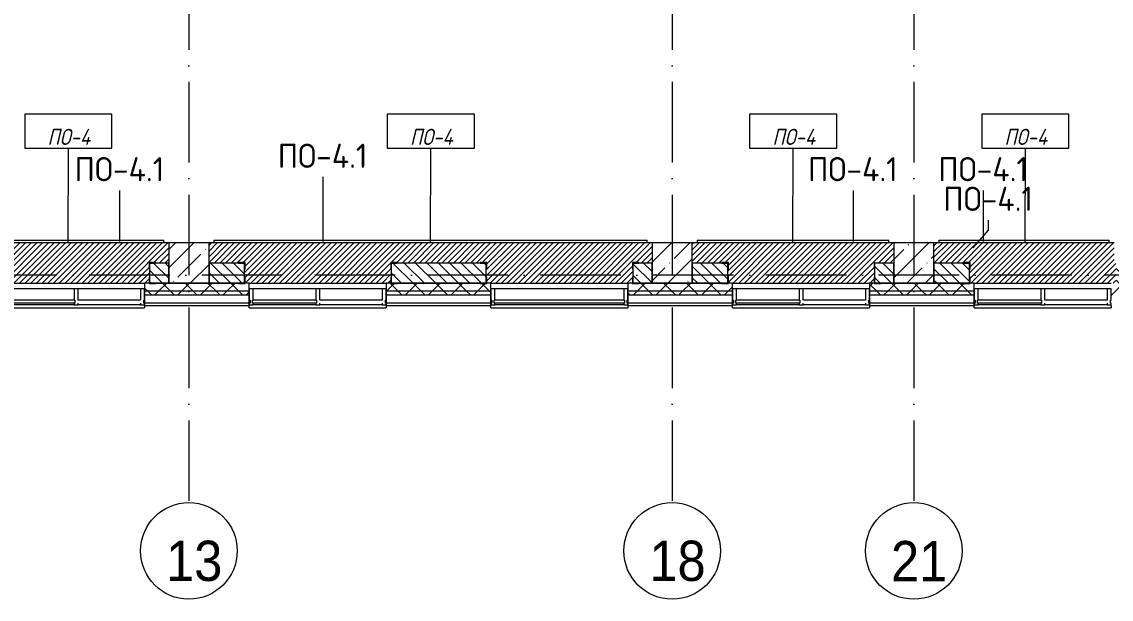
# Model space of a CAD drawing. Header units: millimetres. Extents: x -6467 to 106027, y -7090 to 195095.
# Drawn here: x 18985 to 32509, y 153872 to 161040 of the extents above; entities that cross this region are included whole.
import ezdxf

# ---------------------------------------------------------------- set-up
doc = ezdxf.new("R2010")
doc.units = ezdxf.units.MM
doc.linetypes.add('50_200_ШТРИХ_1Т_ш5_п1_п1_', pattern=[1400, 1000, -200, 0, -200])
for name, color, linetype, lineweight in [('A-FLOR', 7, 'Continuous', 9), ('A-FLOR-IDEN', 7, 'Continuous', 9), ('A-GLAZ', 7, 'Continuous', 5), ('A-GLAZ-CWMG', 7, 'Continuous', 9), ('A-GLAZ-CWMG-1', 7, 'Continuous', 20), ('A-WALL', 7, 'Continuous', 5), ('A-WALL-FNSH-1', 7, 'Continuous', 5), ('A-WALL-IDEN', 7, 'Continuous', 9), ('I-WALL', 7, 'Continuous', 5), ('S-COLS', 7, 'Continuous', 9), ('S-COLS-1', 7, 'Continuous', 5)]:
    doc.layers.add(name, color=color, linetype=linetype, lineweight=lineweight)
for name, color, linetype, lineweight, true_color in [('A-FLOR-PATT-1', 7, 'Continuous', 5, 0xd61c12), ('A-GENM-1', 7, 'Continuous', 9, 0xaaaaaa), ('A-GENM-2', 7, 'Continuous', 20, 0xaaaaaa), ('Оси-1', 7, 'Continuous', 20, 0xaaaaaa), ('Оси-2', 7, 'Continuous', 9, 0xaaaaaa), ('Оси-3', 7, '50_200_ШТРИХ_1Т_ш5_п1_п1_', 9, 0xaaaaaa)]:
    doc.layers.add(name, color=color, linetype=linetype, lineweight=lineweight, true_color=true_color)
doc.styles.add('Arial', font='arial.ttf', dxfattribs={"width": 0.9, "height": 500})
doc.styles.add('GOST Common', font='', dxfattribs={"height": 300})
doc.styles.add('GOST Common_I', font='', dxfattribs={"width": 0.9, "height": 200})
doc.styles.get('GOST Common').set_extended_font_data('GOST Common')
doc.styles.get('GOST Common_I').set_extended_font_data('GOST Common', italic=True)
pattern_1 = [(45, (109.45, 102614.03), (-228.0985, 228.0985), []), (45, (337.55, 102614.03), (-228.0985, 228.0985), [403.225, -80.645, 6.706, -73.939])]
pattern_2 = [(45, (109.45, 102614.03), (-141.42136, 141.42136), []), (135, (109.45, 102614.03), (-141.42136, -141.42136), [])]

# ---------------------------------------------------------------- blocks, each defined once
blk = doc.blocks.new('Прямоугольный импост - Импост структурный с накладкой - 180мм-22437111-АИ_План этажа Радиаторы_3')
at = {"layer": 'A-GLAZ-CWMG-1'}
for p, q in [((-50, 0), (-50, 17)), ((-50, 17), (0, 17)), ((0, 0), (-10, 0)), ((-10, 0), (-10, -40)), ((0, 17), (0, 0)), ((-50, -180), (-50, -40)), ((-10, -40), (0, -40)), ((0, -40), (0, -180)), ((0, -180), (-50, -180))]:
    blk.add_line(p, q, dxfattribs=at)
blk = doc.blocks.new('Прямоугольный импост - Импост структурный с накладкой - 180мм-22071093-АИ_План этажа Радиаторы_3')
at = {"layer": 'A-GLAZ-CWMG'}
for p, q in [((49825, 55111), (49050, 55111)), ((49825, 54931), (49050, 54931)), ((49825, 54914), (49050, 54914))]:
    blk.add_line(p, q, dxfattribs=at)
blk = doc.blocks.new('Прямоугольный импост - Импост структурный с накладкой - 180мм-22437098-АИ_План этажа Радиаторы_3')
at = {"layer": 'A-GLAZ-CWMG-1'}
for p, q in [((-50, 0), (-50, 17)), ((-50, 17), (0, 17)), ((-40, 0), (-50, 0)), ((-40, -40), (-40, 0)), ((0, 0), (-10, 0)), ((-10, 0), (-10, -40)), ((0, 17), (0, 0)), ((-50, -180), (-50, -40)), ((-50, -40), (-40, -40)), ((-10, -40), (0, -40)), ((0, -40), (0, -180)), ((0, -180), (-50, -180))]:
    blk.add_line(p, q, dxfattribs=at)
blk = doc.blocks.new('Прямоугольный импост - Импост структурный с накладкой - 180мм-22437099-АИ_План этажа Радиаторы_3')
at = {"layer": 'A-GLAZ-CWMG-1'}
for p, q in [((0, 17), (-50, 17)), ((-50, 17), (-50, 0)), ((-50, 0), (-40, 0)), ((-40, 0), (-40, -40)), ((-10, -40), (-10, 0)), ((-10, 0), (0, 0)), ((0, 0), (0, 17)), ((-40, -40), (-50, -40)), ((-50, -40), (-50, -180)), ((0, -40), (-10, -40)), ((0, -180), (0, -40)), ((-50, -180), (0, -180))]:
    blk.add_line(p, q, dxfattribs=at)
blk = doc.blocks.new('Прямоугольный импост - Импост структурный с накладкой - 180мм-22437089-АИ_План этажа Радиаторы_3')
at = {"layer": 'A-GLAZ-CWMG'}
for p, q in [((53650, 55111), (52050, 55111)), ((53650, 54931), (52050, 54931)), ((53650, 54914), (52050, 54914))]:
    blk.add_line(p, q, dxfattribs=at)
blk = doc.blocks.new('Прямоугольный импост - Импост структурный с накладкой - 180мм-V176-АИ_План этажа Радиаторы_3')
at = {"layer": 'A-GLAZ-CWMG'}
for p, q in [((6638, 55111), (5863, 55111)), ((6638, 54914), (5863, 54914))]:
    blk.add_line(p, q, dxfattribs=at)
blk = doc.blocks.new('Прямоугольный импост - Импост структурный с накладкой - 180мм-V179-АИ_План этажа Радиаторы_3')
at = {"layer": 'A-GLAZ-CWMG-1'}
for p, q in [((-25, 0), (-25, 17)), ((-25, 17), (25, 17)), ((-15, 0), (-25, 0)), ((-15, -40), (-15, 0)), ((25, 17), (25, 0)), ((-25, -180), (-25, -40)), ((-25, -40), (-15, -40)), ((25, -40), (25, -180)), ((25, -180), (-25, -180))]:
    blk.add_line(p, q, dxfattribs=at)
blk = doc.blocks.new('Прямоугольный импост - Импост структурный с накладкой - 180мм-22437157-АИ_План этажа Радиаторы_3')
at = {"layer": 'A-GLAZ-CWMG-1'}
for p, q in [((0, 17), (-50, 17)), ((-50, 17), (-50, 0)), ((-50, 0), (-40, 0)), ((-40, 0), (-40, -40)), ((-10, -40), (-10, 0)), ((-10, 0), (0, 0)), ((0, 0), (0, 17)), ((-40, -40), (-50, -40)), ((-50, -40), (-50, -180)), ((0, -40), (-10, -40)), ((0, -180), (0, -40)), ((-50, -180), (0, -180))]:
    blk.add_line(p, q, dxfattribs=at)
blk = doc.blocks.new('Фахверк _газобетон торцы_726 - Фахверк _газобетон торцы_-25586875-АИ_План этажа Радиаторы_3')
at = {"layer": 'A-GENM-2'}
for p, q in [((89406, 11135), (89325, 11135)), ((89325, 11135), (89325, 11129)), ((89325, 11129), (89400, 11129)), ((89400, 11129), (89400, 11054)), ((89406, 11054), (89406, 11135)), ((89400, 11054), (89406, 11054)), ((89400, 10879), (89325, 10879)), ((89325, 10879), (89325, 10873)), ((89325, 10873), (89406, 10873)), ((89400, 10954), (89400, 10879)), ((89406, 10954), (89400, 10954)), ((89406, 10873), (89406, 10954))]:
    blk.add_line(p, q, dxfattribs=at)
blk = doc.blocks.new('Фахверк _газобетон торцы_728 - Фахверк _газобетон торцы_-25586915-АИ_План этажа Радиаторы_3')
at = {"layer": 'A-GENM-2'}
for p, q in [((89406, 11135), (89325, 11135)), ((89325, 11135), (89325, 11129)), ((89325, 11129), (89400, 11129)), ((89400, 11129), (89400, 11054)), ((89406, 11054), (89406, 11135)), ((89400, 11054), (89406, 11054)), ((89400, 10879), (89325, 10879)), ((89325, 10879), (89325, 10873)), ((89325, 10873), (89406, 10873)), ((89400, 10954), (89400, 10879)), ((89406, 10954), (89400, 10954)), ((89406, 10873), (89406, 10954))]:
    blk.add_line(p, q, dxfattribs=at)
blk = doc.blocks.new('Фахверк _газобетон торцы_729 - Фахверк _газобетон торцы_-25586935-АИ_План этажа Радиаторы_3')
at = {"layer": 'A-GENM-2'}
for p, q in [((89406, 156989), (89325, 156989)), ((89325, 156989), (89325, 156983)), ((89325, 156983), (89400, 156983)), ((89400, 156983), (89400, 156908)), ((89400, 156908), (89406, 156908)), ((89406, 156908), (89406, 156989)), ((89406, 156808), (89400, 156808)), ((89400, 156808), (89400, 156733)), ((89406, 156727), (89406, 156808)), ((89400, 156733), (89325, 156733)), ((89325, 156733), (89325, 156727)), ((89325, 156727), (89406, 156727))]:
    blk.add_line(p, q, dxfattribs=at)
blk = doc.blocks.new('Фахверк _газобетон торцы_730 - Фахверк _газобетон торцы_-25586955-АИ_План этажа Радиаторы_3')
at = {"layer": 'A-GENM-2'}
for p, q in [((89406, 11135), (89325, 11135)), ((89325, 11135), (89325, 11129)), ((89325, 11129), (89400, 11129)), ((89400, 11129), (89400, 11054)), ((89406, 11054), (89406, 11135)), ((89400, 11054), (89406, 11054)), ((89400, 10879), (89325, 10879)), ((89325, 10879), (89325, 10873)), ((89325, 10873), (89406, 10873)), ((89400, 10954), (89400, 10879)), ((89406, 10954), (89400, 10954)), ((89406, 10873), (89406, 10954))]:
    blk.add_line(p, q, dxfattribs=at)
blk = doc.blocks.new('Фахверк _газобетон торцы_731 - Фахверк _газобетон торцы_-25586975-АИ_План этажа Радиаторы_3')
at = {"layer": 'A-GENM-2'}
for p, q in [((89406, 156989), (89325, 156989)), ((89325, 156989), (89325, 156983)), ((89325, 156983), (89400, 156983)), ((89400, 156983), (89400, 156908)), ((89400, 156908), (89406, 156908)), ((89406, 156908), (89406, 156989)), ((89406, 156808), (89400, 156808)), ((89400, 156808), (89400, 156733)), ((89406, 156727), (89406, 156808)), ((89400, 156733), (89325, 156733)), ((89325, 156733), (89325, 156727)), ((89325, 156727), (89406, 156727))]:
    blk.add_line(p, q, dxfattribs=at)
blk = doc.blocks.new('Фахверк _газобетон торцы_732 - Фахверк _газобетон торцы_-25586995-АИ_План этажа Радиаторы_3')
at = {"layer": 'A-GENM-2'}
for p, q in [((89406, 11135), (89325, 11135)), ((89325, 11135), (89325, 11129)), ((89325, 11129), (89400, 11129)), ((89400, 11129), (89400, 11054)), ((89406, 11054), (89406, 11135)), ((89400, 11054), (89406, 11054)), ((89400, 10954), (89400, 10873)), ((89406, 10954), (89400, 10954)), ((89400, 10873), (89406, 10873)), ((89406, 10873), (89406, 10954))]:
    blk.add_line(p, q, dxfattribs=at)
blk = doc.blocks.new('Фахверк _газобетон торцы_733 - Фахверк _газобетон торцы_-25587015-АИ_План этажа Радиаторы_3')
at = {"layer": 'A-GENM-2'}
for p, q in [((89406, 156989), (89325, 156989)), ((89325, 156989), (89325, 156983)), ((89325, 156983), (89400, 156983)), ((89400, 156983), (89400, 156908)), ((89400, 156908), (89406, 156908)), ((89406, 156908), (89406, 156989)), ((89406, 156808), (89400, 156808)), ((89400, 156808), (89400, 156733)), ((89406, 156727), (89406, 156808)), ((89400, 156733), (89325, 156733)), ((89325, 156733), (89325, 156727)), ((89325, 156727), (89406, 156727))]:
    blk.add_line(p, q, dxfattribs=at)
blk = doc.blocks.new('Фахверк _газобетон торцы_735 - Фахверк _газобетон торцы_-25587055-АИ_План этажа Радиаторы_3')
at = {"layer": 'A-GENM-2'}
for p, q in [((89406, 156989), (89325, 156989)), ((89325, 156989), (89325, 156983)), ((89325, 156983), (89400, 156983)), ((89400, 156983), (89400, 156908)), ((89400, 156908), (89406, 156908)), ((89406, 156908), (89406, 156989)), ((89406, 156808), (89400, 156808)), ((89400, 156808), (89400, 156733)), ((89406, 156727), (89406, 156808)), ((89400, 156733), (89325, 156733)), ((89325, 156733), (89325, 156727)), ((89325, 156727), (89406, 156727))]:
    blk.add_line(p, q, dxfattribs=at)
blk = doc.blocks.new('Отлив_СКБ - Отлив витража-V322-АИ_План этажа Радиаторы_3')
at = {"layer": 'A-GLAZ'}
for p, q in [((0, 69), (0, 100)), ((1700, 100), (0, 100)), ((875, 2), (1650, 2)), ((1700, 100), (1700, 69)), ((825, 0), (50, 0)), ((1650, 0), (875, 0))]:
    blk.add_line(p, q, dxfattribs=at)
blk = doc.blocks.new('Отлив_СКБ - Отлив витража-V323-АИ_План этажа Радиаторы_3')
at = {"layer": 'A-GLAZ'}
for p, q in [((0, 69), (0, 100)), ((1700, 100), (0, 100)), ((50, 2), (1650, 2)), ((1700, 100), (1700, 69)), ((1650, 0), (50, 0))]:
    blk.add_line(p, q, dxfattribs=at)
blk = doc.blocks.new('Ось сетки - Круг_Ø6_00__ISO-2_5_0_9K_-17386508-АИ_План этажа Радиаторы_3')
at = {"layer": 'Оси-1'}
blk.add_circle((0, 0), 3, dxfattribs=at)
blk = doc.blocks.new('AAR_СКБ_Марка_Перекрытия_1 мм - Марка пола-27961726-АИ_План этажа Радиаторы_3')
at = {"layer": 'A-FLOR-IDEN'}
for p, q in [((2.723, 2.101), (-2.69, 2.101)), ((-2.69, 2.101), (-2.69, 0)), ((2.723, 0), (2.723, 2.101)), ((-2.69, 0), (2.723, 0))]:
    blk.add_line(p, q, dxfattribs=at)

msp = doc.modelspace()

# ---------------------------------------------------------------- hatches: boundary and pattern name
at = {"layer": 'A-FLOR-PATT-1'}
h = msp.add_hatch(dxfattribs=at)
h.set_pattern_fill('FP_324', color=256, style=0, pattern_type=2)
h.set_pattern_definition([(45, (19559.45, 158045.076), (-35.3553, 35.3553), [])])
h.paths.add_polyline_path([(20509, 157795), (20565, 157796), (20565, 157870), (20571, 157870), (20571, 157970), (20565, 157970), (20565, 158051), (20646, 158051), (20646, 158045), (20809, 158045), (20809, 158295), (18309, 158295), (18309, 158045), (18676, 158045), (18676, 158051), (18757, 158051), (18757, 157970), (18751, 157970), (18751, 157870), (18757, 157870), (18757, 157795), (20245, 157795)])
h = msp.add_hatch(dxfattribs=at)
h.set_pattern_fill('FP_325', color=256, style=0, pattern_type=2)
h.set_pattern_definition([(45, (24059.45, 158045.076), (-35.3553, 35.3553), [])])
h.paths.add_polyline_path([(26034, 157795), (26565, 157795), (26565, 157870), (26571, 157870), (26571, 157970), (26565, 157970), (26565, 158051), (26646, 158051), (26646, 158045), (26809, 158045), (26809, 158295), (21309, 158295), (21309, 158045), (21676, 158045), (21676, 158051), (21757, 158051), (21757, 157970), (21751, 157970), (21751, 157870), (21757, 157870), (21757, 157795), (23565, 157796), (23565, 157870), (23571, 157870), (23571, 157970), (23565, 157970), (23565, 158051), (23646, 158051), (23646, 158045), (24676, 158045), (24676, 158051), (24757, 158051), (24757, 157970), (24751, 157970), (24751, 157870), (24757, 157870), (24757, 157795), (24809, 157795)])
h = msp.add_hatch(dxfattribs=at)
h.set_pattern_fill('FP_326', color=256, style=0, pattern_type=2)
h.set_pattern_definition([(45, (28559.45, 158045.076), (-35.3553, 35.3553), [])])
h.paths.add_polyline_path([(29565, 157795), (29565, 157870), (29571, 157870), (29571, 157970), (29565, 157970), (29565, 158051), (29571, 158051), (29571, 158045), (29809, 158045), (29809, 158295), (27309, 158295), (27309, 158045), (27676, 158045), (27676, 158051), (27757, 158051), (27757, 157970), (27751, 157970), (27751, 157870), (27757, 157870), (27757, 157795), (29509, 157795)])
h = msp.add_hatch(dxfattribs=at)
h.set_pattern_fill('FP_327', color=256, style=0, pattern_type=2)
h.set_pattern_definition([(45, (31440.17, 158045.076), (-35.3553, 35.3553), [])])
h.paths.add_polyline_path([(31824, 157795), (32565, 157795), (32565, 157870), (32571, 157870), (32569, 157970), (32565, 157970), (32565, 158045), (32546, 158045), (32546, 158295), (30309, 158295), (30309, 158045), (30676, 158045), (30676, 158051), (30757, 158051), (30757, 157970), (30751, 157970), (30751, 157870), (30757, 157870), (30757, 157795), (30997, 157795)])
at = {"layer": 'A-WALL'}
h = msp.add_hatch(dxfattribs=at)
h.set_pattern_fill('FP_122', color=256, style=0, pattern_type=2)
h.set_pattern_definition(pattern_2)
h.paths.add_polyline_path([(74509, 157695), (74509, 157795), (68199, 157795), (68199, 157695), (74459, 157695)])
h.paths.add_polyline_path([(65018, 157695), (66559, 157695), (66559, 157795), (65018, 157795)])
h.paths.add_polyline_path([(64080, 157695), (64143, 157695), (64143, 157795), (62809, 157795), (62809, 157695), (63253, 157695)])
h.paths.add_polyline_path([(67059, 157695), (67324, 157695), (67324, 157795), (67059, 157795), (67059, 157784)])
h.paths.add_polyline_path([(60771, 157695), (61109, 157695), (61109, 157795), (59809, 157795), (59809, 157695)])
h.paths.add_polyline_path([(58109, 157695), (58109, 157795), (56809, 157795), (56809, 157695), (57463, 157695)])
h.paths.add_polyline_path([(55109, 157695), (55109, 157795), (53809, 157795), (53809, 157695), (54155, 157695)])
h.paths.add_polyline_path([(52109, 157695), (52109, 157795), (50809, 157795), (50809, 157695), (50847, 157695)])
h.paths.add_polyline_path([(47809, 157695), (49109, 157695), (49109, 157795), (47809, 157795)])
h.paths.add_polyline_path([(42809, 157695), (42809, 157795), (41509, 157795), (41509, 157695), (42576, 157695)])
h.paths.add_polyline_path([(45884, 157695), (46109, 157695), (46109, 157795), (44509, 157795), (44509, 157695), (45057, 157695)])
h.paths.add_polyline_path([(39809, 157695), (39809, 157795), (38509, 157795), (38509, 157695), (39267, 157695)])
h.paths.add_polyline_path([(36809, 157695), (36809, 157795), (35509, 157795), (35509, 157695), (35959, 157695)])
h.paths.add_polyline_path([(32651, 157695), (33809, 157695), (33809, 157795), (32509, 157795), (32509, 157695)])
h.paths.add_polyline_path([(30170, 157695), (30809, 157695), (30809, 157795), (29509, 157795), (29509, 157695)])
h.paths.add_polyline_path([(27809, 157695), (27809, 157795), (26509, 157795), (26509, 157695), (27688, 157695)])
h.paths.add_polyline_path([(24809, 157695), (24809, 157795), (23509, 157795), (23509, 157695), (24380, 157695)])
h.paths.add_polyline_path([(21072, 157695), (21809, 157695), (21809, 157795), (20509, 157795), (20509, 157695)])
h.paths.add_polyline_path([(18809, 157695), (18809, 157795), (17509, 157795), (17509, 157695), (17763, 157695)])
h.paths.add_polyline_path([(16109, 157695), (16634, 157695), (16634, 157795), (6797, 157795), (6797, 157695), (12801, 157695)])
h.paths.add_polyline_path([(5922, 157695), (5922, 157795), (-2341, 157795), (-2341, 157695), (2876, 157695)])
h = msp.add_hatch(dxfattribs=at)
h.set_pattern_fill('FP_122', color=256, style=0, pattern_type=2)
h.set_pattern_definition(pattern_2)
h.paths.add_polyline_path([(74459, 157645), (74459, 157695), (68199, 157695), (68199, 157645), (74418, 157645)])
h.paths.add_polyline_path([(67059, 157645), (67324, 157645), (67324, 157695), (67059, 157695), (67059, 157689)])
h.paths.add_polyline_path([(66559, 157645), (66559, 157695), (65018, 157695), (65018, 157645), (65734, 157645)])
h.paths.add_polyline_path([(64143, 157645), (64143, 157695), (62809, 157695), (62809, 157645), (64080, 157645)])
h.paths.add_polyline_path([(60771, 157645), (61109, 157645), (61109, 157695), (59809, 157695), (59809, 157645)])
h.paths.add_polyline_path([(58109, 157645), (58109, 157695), (56809, 157695), (56809, 157645), (57463, 157645)])
h.paths.add_polyline_path([(55109, 157645), (55109, 157695), (53809, 157695), (53809, 157645), (54155, 157645)])
h.paths.add_polyline_path([(50847, 157645), (52109, 157645), (52109, 157695), (50809, 157695), (50809, 157645)])
h.paths.add_polyline_path([(49109, 157645), (49109, 157695), (47809, 157695), (47809, 157645), (48365, 157645)])
h.paths.add_polyline_path([(45057, 157645), (46109, 157645), (46109, 157695), (44509, 157695), (44509, 157645)])
h.paths.add_polyline_path([(42809, 157645), (42809, 157695), (41509, 157695), (41509, 157645), (42576, 157645)])
h.paths.add_polyline_path([(39267, 157645), (39809, 157645), (39809, 157695), (38509, 157695), (38509, 157645)])
h.paths.add_polyline_path([(36809, 157645), (36809, 157695), (35509, 157695), (35509, 157645), (35959, 157645)])
h.paths.add_polyline_path([(33809, 157645), (33809, 157695), (32509, 157695), (32509, 157645), (32651, 157645)])
h.paths.add_polyline_path([(29509, 157645), (30809, 157645), (30809, 157695), (29509, 157695)])
h.paths.add_polyline_path([(27809, 157645), (27809, 157695), (26509, 157695), (26509, 157645), (27688, 157645)])
h.paths.add_polyline_path([(24809, 157645), (24809, 157695), (23509, 157695), (23509, 157645), (24380, 157645)])
h.paths.add_polyline_path([(21072, 157645), (21809, 157645), (21809, 157695), (20509, 157695), (20509, 157645)])
h.paths.add_polyline_path([(18809, 157645), (18809, 157695), (17509, 157695), (17509, 157645), (17763, 157645)])
h.paths.add_polyline_path([(16109, 157645), (16634, 157645), (16634, 157695), (6797, 157695), (6797, 157645), (12801, 157645)])
h.paths.add_polyline_path([(5922, 157645), (5922, 157695), (-2441, 157695), (-2441, 157645), (2876, 157645)])
at = {"layer": 'I-WALL'}
h = msp.add_hatch(dxfattribs=at)
h.set_pattern_fill('FP_2', color=256, style=0, pattern_type=2)
h.set_pattern_definition([(135, (109.45, 102614.03), (-70.71068, -70.71068), [])])
h.paths.add_polyline_path([(67059, 157795), (67089, 157795), (67089, 158045), (67059, 158045), (67059, 157805)])
h.paths.add_polyline_path([(66559, 157795), (66559, 158045), (65078, 158045), (65078, 157795), (65734, 157795)])
h.paths.add_polyline_path([(63253, 157795), (63359, 157795), (63359, 158045), (62871, 158045), (62871, 157795)])
h.paths.add_polyline_path([(63859, 157795), (64078, 157795), (64078, 158045), (63859, 158045), (63859, 157903)])
h.paths.add_polyline_path([(60771, 157795), (61051, 157795), (61051, 158045), (59871, 158045), (59871, 157795)])
h.paths.add_polyline_path([(57859, 157795), (58051, 157795), (58051, 158045), (57859, 158045), (57859, 157903)])
h.paths.add_polyline_path([(56871, 157795), (57359, 157795), (57359, 158045), (56871, 158045), (56871, 157903)])
h.paths.add_polyline_path([(55051, 157795), (55051, 158045), (54859, 158045), (54859, 157795)])
h.paths.add_polyline_path([(54359, 157795), (54359, 158045), (53871, 158045), (53871, 157795), (54155, 157795)])
h.paths.add_polyline_path([(52051, 157795), (52051, 158045), (50871, 158045), (50871, 157795)])
h.paths.add_polyline_path([(49051, 157795), (49051, 158045), (48859, 158045), (48859, 157795)])
h.paths.add_polyline_path([(48359, 157795), (48359, 158045), (47871, 158045), (47871, 157795)])
h.paths.add_polyline_path([(44809, 157795), (44809, 158045), (44571, 158045), (44571, 157795)])
h.paths.add_polyline_path([(46051, 157795), (46051, 158045), (45859, 158045), (45859, 157795), (45884, 157795)])
h.paths.add_polyline_path([(45309, 157795), (45359, 157795), (45359, 158045), (45309, 158045), (45309, 157903)])
h.paths.add_polyline_path([(42576, 157795), (42751, 157795), (42751, 158045), (41571, 158045), (41571, 157795)])
h.paths.add_polyline_path([(39309, 157795), (39751, 157795), (39751, 158045), (39309, 158045), (39309, 157903)])
h.paths.add_polyline_path([(38809, 157795), (38809, 158045), (38571, 158045), (38571, 157795)])
h.paths.add_polyline_path([(36751, 157795), (36751, 158045), (36309, 158045), (36309, 157795)])
h.paths.add_polyline_path([(35809, 157795), (35809, 158045), (35571, 158045), (35571, 157795)])
h.paths.add_polyline_path([(33751, 157795), (33751, 158045), (32571, 158045), (32571, 157795), (32651, 157795)])
h.paths.add_polyline_path([(30751, 157795), (30751, 158045), (30309, 158045), (30309, 157795)])
h.paths.add_polyline_path([(29571, 157795), (29809, 157795), (29809, 158045), (29571, 158045), (29571, 157903)])
h.paths.add_polyline_path([(27751, 157795), (27751, 158045), (27309, 158045), (27309, 157795), (27688, 157795)])
h.paths.add_polyline_path([(26571, 157795), (26809, 157795), (26809, 158045), (26571, 158045), (26571, 157903)])
h.paths.add_polyline_path([(24380, 157795), (24751, 157795), (24751, 158045), (23571, 158045), (23571, 157795)])
h.paths.add_polyline_path([(20571, 157795), (20809, 157795), (20809, 158045), (20571, 158045), (20571, 157903)])
h.paths.add_polyline_path([(21751, 157795), (21751, 158045), (21309, 158045), (21309, 157795)])
h.paths.add_polyline_path([(18751, 157795), (18751, 158045), (18309, 158045), (18309, 157795)])
h.paths.add_polyline_path([(17572, 157795), (17809, 157795), (17809, 158045), (17572, 158045), (17572, 157903)])
h.paths.add_polyline_path([(16109, 157795), (16572, 157795), (16572, 158045), (13659, 158045), (13659, 157795)])
at = {"layer": 'S-COLS-1'}
h = msp.add_hatch(dxfattribs=at)
h.set_pattern_fill('FP_1', color=256, style=0, pattern_type=2)
h.set_pattern_definition(pattern_1)
h.paths.add_polyline_path([(20809, 157795), (21309, 157795), (21309, 158295), (20809, 158295), (20809, 157903)])
h = msp.add_hatch(dxfattribs=at)
h.set_pattern_fill('FP_1', color=256, style=0, pattern_type=2)
h.set_pattern_definition(pattern_1)
h.paths.add_polyline_path([(26809, 157795), (27309, 157795), (27309, 158295), (26809, 158295), (26809, 157903)])
h = msp.add_hatch(dxfattribs=at)
h.set_pattern_fill('FP_1', color=256, style=0, pattern_type=2)
h.set_pattern_definition(pattern_1)
h.paths.add_polyline_path([(29809, 157795), (30309, 157795), (30309, 158295), (29809, 158295), (29809, 157903)])

# ---------------------------------------------------------------- linework, layer by layer
at = {"layer": 'A-FLOR'}
for p, q in [((20809, 158295), (18309, 158295)), ((26809, 158295), (21309, 158295)), ((29809, 158295), (27309, 158295)), ((32546, 158295), (30309, 158295)), ((18809, 157795), (20509, 157795)), ((21809, 157795), (23509, 157795)), ((24809, 157795), (26509, 157795)), ((27809, 157795), (29509, 157795)), ((30809, 157795), (32509, 157795))]:
    msp.add_line(p, q, dxfattribs=at)
at = {"layer": 'A-FLOR-IDEN'}
for p, q in [((19559, 158295), (19563, 159471)), ((24059, 158295), (24063, 159471)), ((28559, 158295), (28563, 159471)), ((31440, 158295), (31444, 159471))]:
    msp.add_line(p, q, dxfattribs=at)
at = {"layer": 'A-WALL'}
for p, q in [((18369, 158330), (20749, 158330)), ((20749, 158295), (20749, 158330)), ((21369, 158330), (26749, 158330)), ((21369, 158330), (21369, 158295)), ((26749, 158295), (26749, 158330)), ((27369, 158330), (29749, 158330)), ((27369, 158330), (27369, 158295)), ((29749, 158295), (29749, 158330)), ((30369, 158330), (32486, 158330)), ((30369, 158330), (30369, 158295)), ((32486, 158295), (32486, 158330)), ((20809, 158045), (20571, 158045)), ((20571, 158045), (20571, 157795)), ((20809, 157795), (20809, 158045)), ((21751, 158045), (21309, 158045)), ((21309, 158045), (21309, 157795)), ((21751, 157795), (21751, 158045)), ((24751, 158045), (23571, 158045)), ((23571, 158045), (23571, 157795)), ((24751, 157795), (24751, 158045)), ((26809, 158045), (26571, 158045)), ((26571, 158045), (26571, 157795)), ((26809, 157795), (26809, 158045)), ((27751, 158045), (27309, 158045)), ((27309, 158045), (27309, 157795)), ((27751, 157795), (27751, 158045)), ((29809, 158045), (29571, 158045)), ((29571, 158045), (29571, 157795)), ((29809, 157795), (29809, 158045)), ((30751, 158045), (30309, 158045)), ((30309, 158045), (30309, 157795)), ((30751, 157795), (30751, 158045)), ((20571, 157795), (20809, 157795)), ((21309, 157795), (21751, 157795)), ((23571, 157795), (24751, 157795)), ((26571, 157795), (26809, 157795)), ((27309, 157795), (27751, 157795)), ((29571, 157795), (29809, 157795)), ((30309, 157795), (30751, 157795)), ((21809, 157695), (20509, 157695)), ((21809, 157645), (20509, 157645)), ((24809, 157695), (23509, 157695)), ((24809, 157645), (23509, 157645)), ((27809, 157695), (26509, 157695)), ((27809, 157645), (26509, 157645)), ((30809, 157695), (29509, 157695)), ((30809, 157645), (29509, 157645)), ((21809, 157545), (20509, 157545)), ((24809, 157545), (23509, 157545)), ((27809, 157545), (26509, 157545)), ((30809, 157545), (29509, 157545))]:
    msp.add_line(p, q, dxfattribs=at)
at = {"layer": 'A-WALL-FNSH-1'}
for p, q in [((21809, 157795), (20509, 157795)), ((20509, 157795), (20509, 157518)), ((21809, 157518), (21809, 157795)), ((24809, 157795), (23509, 157795)), ((23509, 157795), (23509, 157518)), ((24809, 157518), (24809, 157795)), ((27809, 157795), (26509, 157795)), ((26509, 157795), (26509, 157518)), ((27809, 157518), (27809, 157795)), ((30809, 157795), (29509, 157795)), ((29509, 157795), (29509, 157518)), ((30809, 157518), (30809, 157795)), ((20509, 157518), (21809, 157518)), ((23509, 157518), (24809, 157518)), ((26509, 157518), (27809, 157518)), ((29509, 157518), (30809, 157518))]:
    msp.add_line(p, q, dxfattribs=at)
at = {"layer": 'A-WALL-IDEN'}
for p, q in [((22726, 158313), (22726, 159113)), ((20203, 158313), (20203, 158947)), ((29309, 158313), (29309, 158947)), ((30926, 158313), (30926, 158947)), ((30988, 158453), (30988, 158579)), ((30796, 158232), (30988, 158453))]:
    msp.add_line(p, q, dxfattribs=at)
at = {"layer": 'S-COLS'}
for p, q in [((20809, 158045), (20809, 157795)), ((21309, 157795), (21309, 158045)), ((26809, 158045), (26809, 157795)), ((27309, 157795), (27309, 158045)), ((29809, 158045), (29809, 157795)), ((30309, 157795), (30309, 158045))]:
    msp.add_line(p, q, dxfattribs=at)
at = {"layer": 'S-COLS-1'}
for p, q in [((21309, 158295), (20809, 158295)), ((20809, 158295), (20809, 158045)), ((21309, 158045), (21309, 158295)), ((27309, 158295), (26809, 158295)), ((26809, 158295), (26809, 158045)), ((27309, 158045), (27309, 158295)), ((30309, 158295), (29809, 158295)), ((29809, 158295), (29809, 158045)), ((30309, 158045), (30309, 158295)), ((20809, 157795), (21309, 157795)), ((26809, 157795), (27309, 157795)), ((29809, 157795), (30309, 157795))]:
    msp.add_line(p, q, dxfattribs=at)
at = {"layer": 'Оси-3'}
for p, q in [((21059, 193895), (21059, 155072)), ((27059, 193895), (27059, 155072)), ((30059, 193895), (30059, 155072)), ((104827, 157895), (-5158, 157895))]:
    msp.add_line(p, q, dxfattribs=at)

# ---------------------------------------------------------------- block references
at = {"layer": 'A-FLOR-IDEN', "xscale": 199.9999999999999, "yscale": 199.9999999999999, "zscale": 199.9999999999999}
for p in [(19559, 159471), (24059, 159471), (28559, 159471), (31440, 159471)]:
    msp.add_blockref('AAR_СКБ_Марка_Перекрытия_1 мм - Марка пола-27961726-АИ_План этажа Радиаторы_3', p, dxfattribs=at)
at = {"layer": 'A-GENM-1', "rotation": 180}
for name, p in [('Фахверк _газобетон торцы_726 - Фахверк _газобетон торцы_-25586875-АИ_План этажа Радиаторы_3', (109971, 168924)), ('Фахверк _газобетон торцы_728 - Фахверк _газобетон торцы_-25586915-АИ_План этажа Радиаторы_3', (112971, 168924)), ('Фахверк _газобетон торцы_730 - Фахверк _газобетон торцы_-25586955-АИ_План этажа Радиаторы_3', (115971, 168924)), ('Фахверк _газобетон торцы_732 - Фахверк _газобетон торцы_-25586995-АИ_План этажа Радиаторы_3', (118971, 168924))]:
    msp.add_blockref(name, p, dxfattribs=at)
at = {"layer": 'A-GENM-1'}
for name, p in [('Фахверк _газобетон торцы_729 - Фахверк _газобетон торцы_-25586935-АИ_План этажа Радиаторы_3', (-67649, 1062)), ('Фахверк _газобетон торцы_731 - Фахверк _газобетон торцы_-25586975-АИ_План этажа Радиаторы_3', (-64649, 1062)), ('Фахверк _газобетон торцы_733 - Фахверк _газобетон торцы_-25587015-АИ_План этажа Радиаторы_3', (-61649, 1062)), ('Фахверк _газобетон торцы_735 - Фахверк _газобетон торцы_-25587055-АИ_План этажа Радиаторы_3', (-58649, 1062))]:
    msp.add_blockref(name, p, dxfattribs=at)
at = {"layer": 'A-GLAZ', "rotation": 180}
for name, p in [('Отлив_СКБ - Отлив витража-V322-АИ_План этажа Радиаторы_3', (20509, 157587)), ('Отлив_СКБ - Отлив витража-V322-АИ_План этажа Радиаторы_3', (23509, 157587)), ('Отлив_СКБ - Отлив витража-V323-АИ_План этажа Радиаторы_3', (26509, 157587)), ('Отлив_СКБ - Отлив витража-V322-АИ_План этажа Радиаторы_3', (29509, 157587)), ('Отлив_СКБ - Отлив витража-V322-АИ_План этажа Радиаторы_3', (32509, 157587))]:
    msp.add_blockref(name, p, dxfattribs=at)
at = {"layer": 'A-GLAZ-CWMG'}
for name, p in [('Прямоугольный импост - Импост структурный с накладкой - 180мм-22071093-АИ_План этажа Радиаторы_3', (-30191, 102614)), ('Прямоугольный импост - Импост структурный с накладкой - 180мм-V176-АИ_План этажа Радиаторы_3', (13821, 102614)), ('Прямоугольный импост - Импост структурный с накладкой - 180мм-22071093-АИ_План этажа Радиаторы_3', (-27191, 102614)), ('Прямоугольный импост - Импост структурный с накладкой - 180мм-V176-АИ_План этажа Радиаторы_3', (16821, 102614)), ('Прямоугольный импост - Импост структурный с накладкой - 180мм-22437089-АИ_План этажа Радиаторы_3', (-27191, 102614)), ('Прямоугольный импост - Импост структурный с накладкой - 180мм-22071093-АИ_План этажа Радиаторы_3', (-21191, 102614)), ('Прямоугольный импост - Импост структурный с накладкой - 180мм-V176-АИ_План этажа Радиаторы_3', (22821, 102614)), ('Прямоугольный импост - Импост структурный с накладкой - 180мм-22071093-АИ_План этажа Радиаторы_3', (-18191, 102614)), ('Прямоугольный импост - Импост структурный с накладкой - 180мм-V176-АИ_План этажа Радиаторы_3', (25821, 102614))]:
    msp.add_blockref(name, p, dxfattribs=at)
at = {"layer": 'A-GLAZ-CWMG', "extrusion": (0, 0, -1), "rotation": 180}
for name, p in [('Прямоугольный импост - Импост структурный с накладкой - 180мм-V179-АИ_План этажа Радиаторы_3', (-19659, 157545)), ('Прямоугольный импост - Импост структурный с накладкой - 180мм-22437111-АИ_План этажа Радиаторы_3', (-20509, 157545)), ('Прямоугольный импост - Импост структурный с накладкой - 180мм-V179-АИ_План этажа Радиаторы_3', (-22659, 157545)), ('Прямоугольный импост - Импост структурный с накладкой - 180мм-22437111-АИ_План этажа Радиаторы_3', (-23509, 157545)), ('Прямоугольный импост - Импост структурный с накладкой - 180мм-22437098-АИ_План этажа Радиаторы_3', (-26509, 157545)), ('Прямоугольный импост - Импост структурный с накладкой - 180мм-V179-АИ_План этажа Радиаторы_3', (-28659, 157545)), ('Прямоугольный импост - Импост структурный с накладкой - 180мм-22437111-АИ_План этажа Радиаторы_3', (-29509, 157545)), ('Прямоугольный импост - Импост структурный с накладкой - 180мм-V179-АИ_План этажа Радиаторы_3', (-31659, 157545)), ('Прямоугольный импост - Импост структурный с накладкой - 180мм-22437111-АИ_План этажа Радиаторы_3', (-32509, 157545))]:
    msp.add_blockref(name, p, dxfattribs=at)
at = {"layer": 'A-GLAZ-CWMG', "rotation": 180}
for name, p in [('Прямоугольный импост - Импост структурный с накладкой - 180мм-22437157-АИ_План этажа Радиаторы_3', (21809, 157545)), ('Прямоугольный импост - Импост структурный с накладкой - 180мм-22437099-АИ_План этажа Радиаторы_3', (24809, 157545)), ('Прямоугольный импост - Импост структурный с накладкой - 180мм-22437157-АИ_План этажа Радиаторы_3', (27809, 157545)), ('Прямоугольный импост - Импост структурный с накладкой - 180мм-22437157-АИ_План этажа Радиаторы_3', (30809, 157545))]:
    msp.add_blockref(name, p, dxfattribs=at)
at = {"layer": 'Оси-1', "xscale": 199.9999999999999, "yscale": 199.9999999999999, "zscale": 199.9999999999999, "rotation": 180}
for p in [(21059, 154472), (27059, 154472), (30059, 154472)]:
    msp.add_blockref('Ось сетки - Круг_Ø6_00__ISO-2_5_0_9K_-17386508-АИ_План этажа Радиаторы_3', p, dxfattribs=at)

# ---------------------------------------------------------------- texts
at = {"layer": 'A-FLOR-IDEN', "char_height": 200, "width": 572.4, "attachment_point": 5, "line_spacing_factor": 1.022766, "style": 'GOST Common_I'}
for insert in [(19570, 159611), (24070, 159611), (28570, 159611), (31450, 159611)]:
    msp.add_mtext('\\pxqc,t0.9,1.8,2.7,3.6,4.5,5.4,6.3,7.2,8.1,9,9.9,10.8,11.7,12.6,13.5,14.4,15.3,16.2,17.1,18,18.9,19.8,20.7,21.6,22.5,23.4,24.3,25.2,26.1,27,27.9,28.8;{ПО-4}', dxfattribs=dict(at, insert=insert))
at = {"layer": 'A-WALL-IDEN', "char_height": 300, "width": 1178, "attachment_point": 2, "line_spacing_factor": 1.022766, "style": 'GOST Common'}
for insert in [(22719, 159526), (20196, 159360), (29302, 159360), (30919, 159360), (30981, 158992)]:
    msp.add_mtext('\\pxqc,t0.26667,0.53333,0.8,1.06667,1.33333,1.6,1.86667,2.13333,2.4,2.66667,2.93333,3.2,3.46667,3.73333,4,4.26667,4.53333,4.8,5.06667,5.33333,5.6,5.86667,6.13333,6.4,6.66667,6.93333,7.2,7.46667,7.73333,8,8.26667,8.53333;{ПО-4.1}', dxfattribs=dict(at, insert=insert))
at = {"layer": 'Оси-2', "char_height": 500, "width": 702, "attachment_point": 5, "line_spacing_factor": 0.936439, "style": 'Arial'}
for s, insert in [('\\pxqc,t4.572,9.144,13.716,18.288,22.86,27.432,32.004,36.576,41.148,45.72,50.292,54.864,59.436,64.008,68.58,73.152,77.724,82.296,86.868,91.44,96.012,100.584,105.156,109.728,114.3,118.872,123.444,128.016,132.588,137.16,141.732,146.304;{13}', (21125, 154345)), ('\\pxqc,t4.572,9.144,13.716,18.288,22.86,27.432,32.004,36.576,41.148,45.72,50.292,54.864,59.436,64.008,68.58,73.152,77.724,82.296,86.868,91.44,96.012,100.584,105.156,109.728,114.3,118.872,123.444,128.016,132.588,137.16,141.732,146.304;{18}', (27125, 154345)), ('\\pxqc,t4.572,9.144,13.716,18.288,22.86,27.432,32.004,36.576,41.148,45.72,50.292,54.864,59.436,64.008,68.58,73.152,77.724,82.296,86.868,91.44,96.012,100.584,105.156,109.728,114.3,118.872,123.444,128.016,132.588,137.16,141.732,146.304;{21}', (30125, 154345))]:
    msp.add_mtext(s, dxfattribs=dict(at, insert=insert))

doc.saveas('drawing.dxf')
